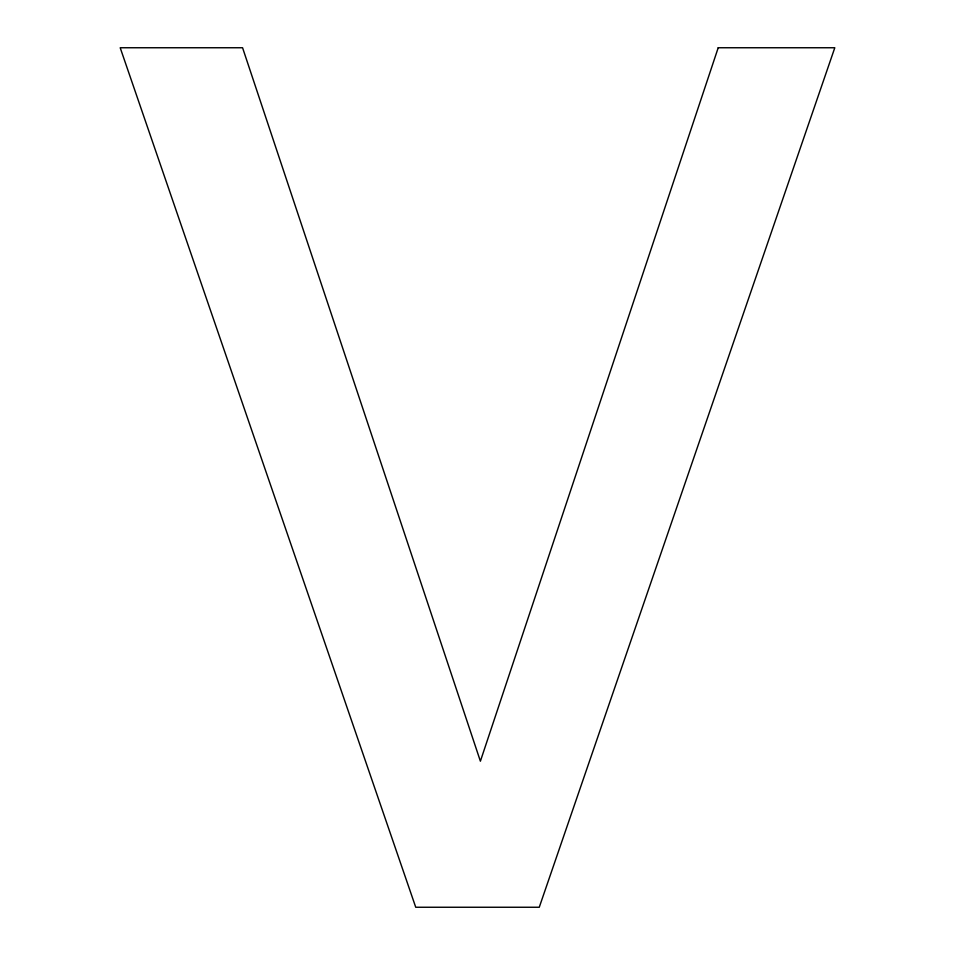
<?xml version="1.0" encoding="UTF-8"?>
<svg xmlns="http://www.w3.org/2000/svg" width="955" height="955" viewBox="0 0 955 955"><rect width="100%" height="100%" fill="white"/><g stroke="black" fill="none" stroke-linecap="round" stroke-linejoin="round"><path stroke-width="1.43" d="M718.208 47.75L480.389 761.207L242.57 47.75L120.199 47.75L415.735 907.25L539.265 907.25L834.801 47.75L718.208 47.75"/></g></svg>
